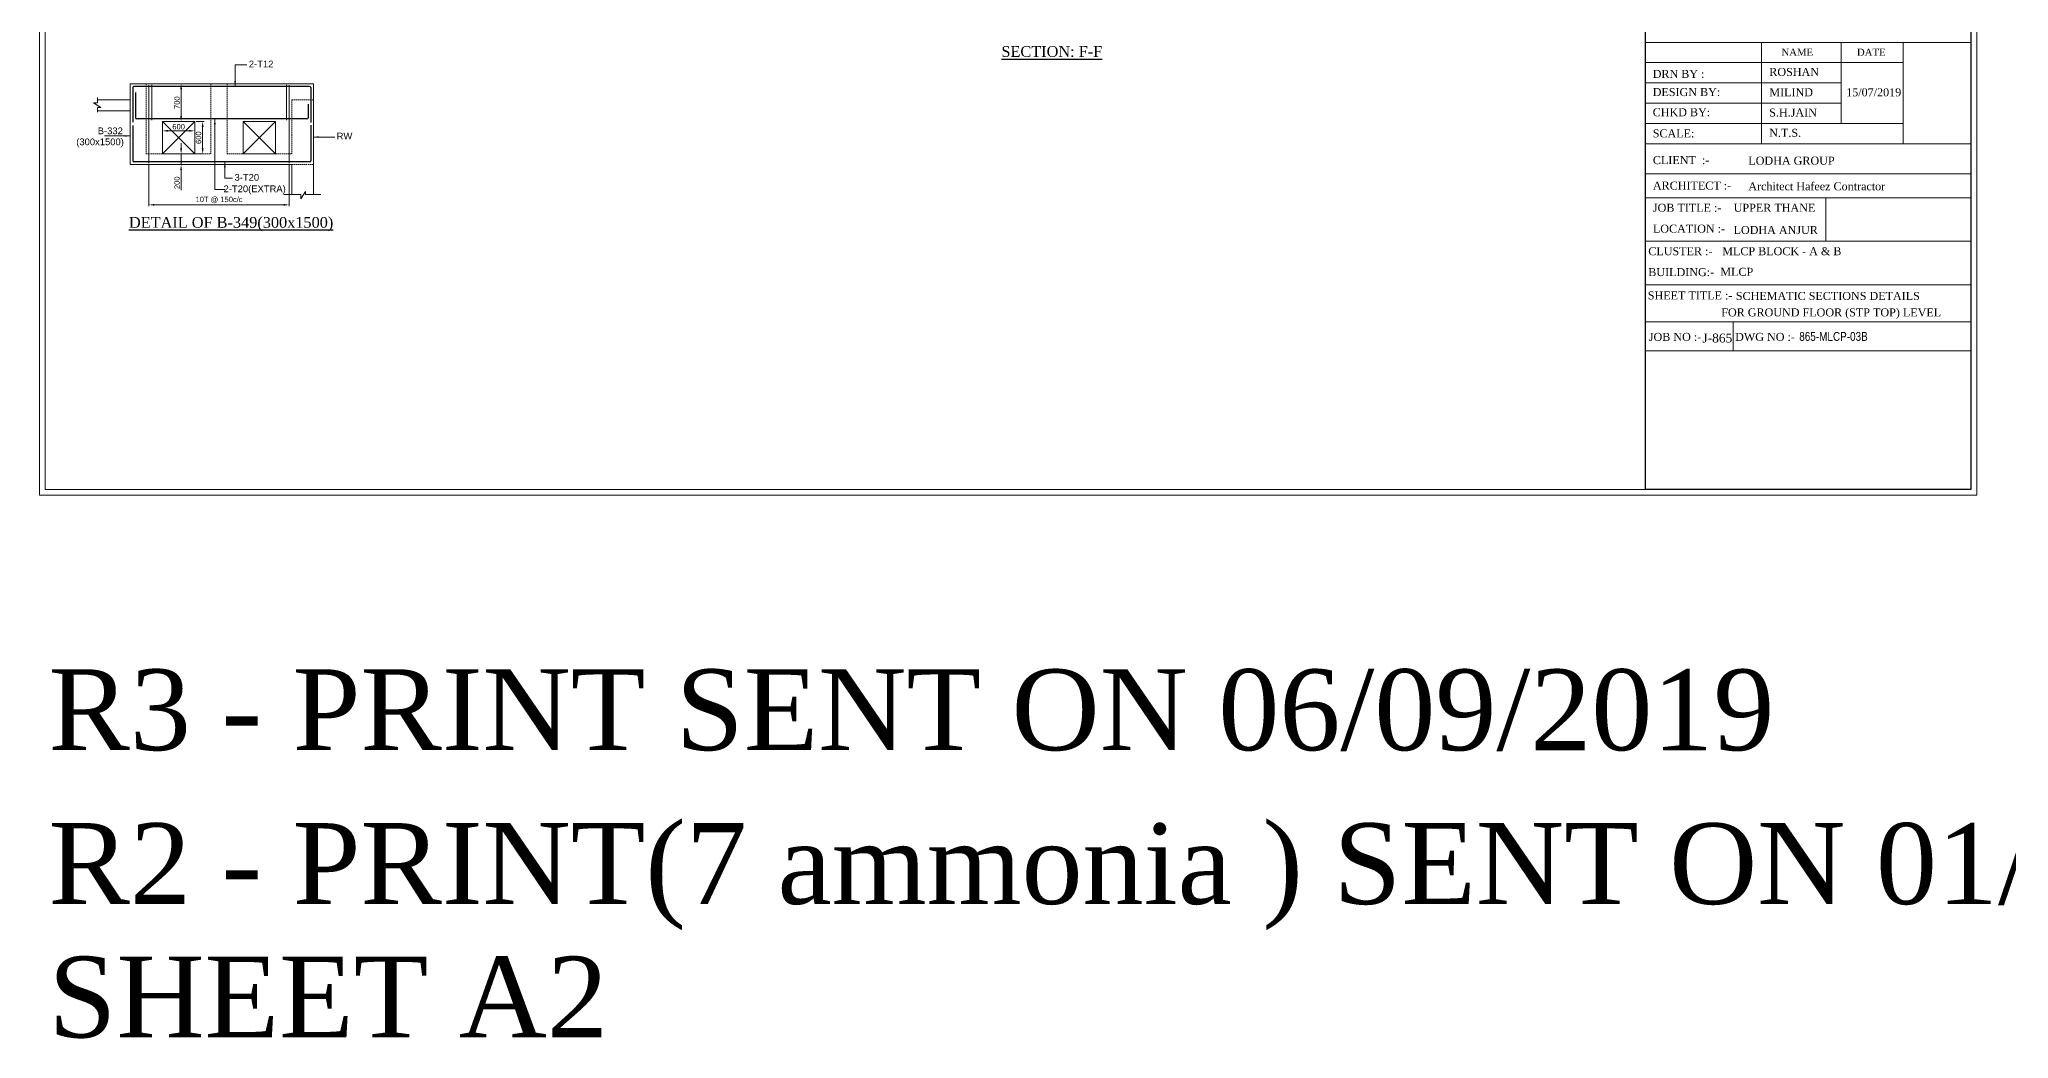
# Model space of a CAD drawing. Header units: millimetres. Extents: x -954 to 225541, y -300291 to -180647.
# Drawn here: x 154752 to 191301, y -242184 to -223649 of the extents above; entities that cross this region are included whole.
import ezdxf

# ---------------------------------------------------------------- set-up
doc = ezdxf.new("R2010")
doc.units = ezdxf.units.MM
doc.header["$LTSCALE"] = 100
doc.header["$MEASUREMENT"] = 0
doc.header["$PDMODE"] = 3
doc.linetypes.add('HIDDEN', pattern=[0.375, 0.25, -0.125])
for name, color, linetype, lineweight in [('CONCRETE', 7, 'Continuous', 20), ('D-sheet', 42, 'Continuous', 13), ('DIM', 8, 'Continuous', 13), ('MAIN TEXT', 6, 'Continuous', 25), ('REINF', 4, 'Continuous', 30), ('STPS.', 3, 'Continuous', 18), ('SUNK', 251, 'Continuous', 9), ('TEXT', 255, 'Continuous', 25)]:
    doc.layers.add(name, color=color, linetype=linetype, lineweight=lineweight)
doc.layers.add('SHEET', color=7, linetype='Continuous')
doc.styles.add('ARIAL', font='arial.ttf')
doc.styles.add('STYLE3', font='times.ttf', dxfattribs={"width": 0.8, "height": 12})
doc.styles.add('TIMES NEW ROMAN', font='times.ttf', dxfattribs={"width": 0.8, "height": 12})
doc.dimstyles.new('50', dxfattribs={"dimscale": 50, "dimtxt": 2, "dimasz": 2, "dimexe": 0.5, "dimexo": 0.5, "dimgap": 0.5, "dimtad": 1, "dimdec": 0, "dimzin": 3, "dimdsep": 46, "dimtxsty": 'ARIAL', "dimcen": 0, "dimdle": 1, "dimclrd": 256, "dimclre": 256, "dimclrt": 7, "dimadec": 0, "dimazin": 0, "dimtfac": 1, "dimtdec": 0, "dimtmove": 0, "dimatfit": 3, "dimfxl": 0, "dimtolj": 1, "dimtzin": 0, "dimlwd": -1, "dimlwe": -1, "dimarcsym": 0})

# ---------------------------------------------------------------- blocks, each defined once
blk = doc.blocks.new('*D57')
at = {"layer": 'Defpoints', "color": 0, "transparency": 16777216}
for p in [(156786, -225947), (159388, -225947), (159388, -226718)]:
    blk.add_point(p, dxfattribs=at)
at = {"layer": 'DIM', "transparency": 16777216}
for p, q in [((156786, -225972), (156786, -226743)), ((159388, -225972), (159388, -226743)), ((156886, -226718), (159288, -226718))]:
    blk.add_line(p, q, dxfattribs=at)
for points in [[(156886, -226701), (156886, -226734), (156786, -226718)], [(159288, -226701), (159288, -226734), (159388, -226718)]]:
    blk.add_solid(points, dxfattribs=at)
at = {"layer": 'DIM', "color": 7, "transparency": 16777216, "insert": (158087, -226627), "char_height": 100, "attachment_point": 5, "style": 'ARIAL'}
blk.add_mtext('\\A1;10T @ 150c/c', dxfattribs=at)
blk = doc.blocks.new('*D58')
at = {"layer": 'Defpoints', "color": 0, "transparency": 16777216}
for p in [(157336, -224472), (157382, -224472), (157336, -225172)]:
    blk.add_point(p, dxfattribs=at)
at = {"layer": 'DIM', "transparency": 16777216}
for p, q in [((157361, -224472), (157407, -224472)), ((157382, -225072), (157382, -224572)), ((157361, -225172), (157407, -225172))]:
    blk.add_line(p, q, dxfattribs=at)
for points in [[(157365, -224572), (157399, -224572), (157382, -224472)], [(157365, -225072), (157399, -225072), (157382, -225172)]]:
    blk.add_solid(points, dxfattribs=at)
at = {"layer": 'DIM', "color": 7, "transparency": 16777216, "insert": (157306, -224822), "char_height": 100, "attachment_point": 5, "rotation": 90, "style": 'ARIAL'}
blk.add_mtext('\\A1;700', dxfattribs=at)
blk = doc.blocks.new('*D59')
at = {"layer": 'Defpoints', "color": 0, "transparency": 16777216}
for p in [(157382, -225772), (157382, -225972), (157382, -225972)]:
    blk.add_point(p, dxfattribs=at)
at = {"layer": 'DIM', "transparency": 16777216}
for p, q in [((157382, -225672), (157382, -225572)), ((157382, -225772), (157382, -225972)), ((157382, -226072), (157382, -226444))]:
    blk.add_line(p, q, dxfattribs=at)
for points in [[(157365, -225672), (157399, -225672), (157382, -225772)], [(157365, -226072), (157399, -226072), (157382, -225972)]]:
    blk.add_solid(points, dxfattribs=at)
at = {"layer": 'DIM', "color": 7, "transparency": 16777216, "insert": (157306, -226308), "char_height": 100, "attachment_point": 5, "rotation": 90, "style": 'ARIAL'}
blk.add_mtext('\\A1;200', dxfattribs=at)
blk = doc.blocks.new('*D60')
at = {"layer": 'Defpoints', "color": 0, "transparency": 16777216}
for p in [(157636, -225172), (157636, -225772), (157782, -225772)]:
    blk.add_point(p, dxfattribs=at)
at = {"layer": 'DIM', "transparency": 16777216}
for p, q in [((157661, -225172), (157807, -225172)), ((157782, -225272), (157782, -225672)), ((157661, -225772), (157807, -225772))]:
    blk.add_line(p, q, dxfattribs=at)
for points in [[(157765, -225272), (157799, -225272), (157782, -225172)], [(157765, -225672), (157799, -225672), (157782, -225772)]]:
    blk.add_solid(points, dxfattribs=at)
at = {"layer": 'DIM', "color": 7, "transparency": 16777216, "insert": (157706, -225472), "char_height": 100, "attachment_point": 5, "rotation": 90, "style": 'ARIAL'}
blk.add_mtext('\\A1;600', dxfattribs=at)
blk = doc.blocks.new('*D61')
at = {"layer": 'Defpoints', "color": 0, "transparency": 16777216}
for p in [(157036, -225172), (157636, -225172), (157636, -225345)]:
    blk.add_point(p, dxfattribs=at)
at = {"layer": 'DIM', "transparency": 16777216}
for p, q in [((157036, -225197), (157036, -225370)), ((157136, -225345), (157536, -225345)), ((157636, -225197), (157636, -225370))]:
    blk.add_line(p, q, dxfattribs=at)
for points in [[(157136, -225328), (157136, -225361), (157036, -225345)], [(157536, -225328), (157536, -225361), (157636, -225345)]]:
    blk.add_solid(points, dxfattribs=at)
at = {"layer": 'DIM', "color": 7, "transparency": 16777216, "insert": (157336, -225269), "char_height": 100, "attachment_point": 5, "style": 'ARIAL'}
blk.add_mtext('\\A1;600', dxfattribs=at)

msp = doc.modelspace()

# ---------------------------------------------------------------- linework, layer by layer
at = {"color": 0, "linetype": 'ByBlock'}
msp.add_lwpolyline([(184561.3, -206724.1), (190601.6, -206724.1), (190601.6, -231995), (184561.3, -231995)], close=True, dxfattribs=at)
at = {"layer": 'CONCRETE'}
for p, q in [((155831, -224772.1), (156436, -224772.1)), ((156436, -224472.1), (156436, -225972.1)), ((156436, -224472.1), (156736, -224472.1)), ((159837.2, -224472.1), (156736, -224472.1)), ((159837.2, -224472.1), (159837.2, -224772.1)), ((159837.2, -224772.1), (159837.2, -226528.6)), ((155831, -224972.1), (156436, -224972.1)), ((157036, -225172.1), (157636, -225772.1)), ((157636, -225172.1), (157036, -225772.1)), ((158536, -225172.1), (159136, -225772.1)), ((159136, -225172.1), (158536, -225772.1)), ((159437.9, -225972.1), (156436, -225972.1)), ((159437.9, -225972.1), (159437.9, -226528.6))]:
    msp.add_line(p, q, dxfattribs=at)
for points in [[(155831, -224999.6), (155831, -224910.8), (155891, -224910.8), (155754, -224822.8), (155831, -224822.8), (155831, -224723.6)], [(157636, -225172.1), (157636, -225772.1), (157036, -225772.1), (157036, -225172.1), (157636, -225172.1)], [(159136, -225172.1), (159136, -225772.1), (158536, -225772.1), (158536, -225172.1), (159136, -225172.1)], [(159972.8, -226528.6), (159690.2, -226528.6), (159690.2, -226468.6), (159602.2, -226605.6), (159602.2, -226528.6), (159290.8, -226528.6)]]:
    msp.add_lwpolyline(points, dxfattribs=at)
at = {"layer": 'CONCRETE', "color": 8, "linetype": 'HIDDEN', "lineweight": 9}
msp.add_lwpolyline([(156736, -224472.1), (156736, -225772.1), (157936, -225772.1), (157936, -224472.1), (158236, -224472.1), (158236, -225772.1), (159437.9, -225772.1), (159437.9, -224772.1), (159837.2, -224772.1), (159837.2, -225972.1), (156436, -225972.1), (156436, -224472.1), (156736, -224472.1)], dxfattribs=at)
at = {"layer": 'D-sheet'}
for p, q in [((184561.3, -223703.5), (190601.6, -223703.5)), ((184561.3, -223703.5), (190601.6, -223703.5)), ((186716.6, -223703.5), (186716.6, -225583)), ((188191.8, -223703.5), (188191.8, -225207.1)), ((189343.8, -223703.5), (189343.8, -225583)), ((189343.8, -224079.4), (184561.3, -224079.4)), ((184561.3, -224079.4), (189343.8, -224079.4)), ((188191.8, -224455.3), (184561.3, -224455.3)), ((188191.8, -224831.2), (184561.3, -224831.2)), ((189343.8, -225207.1), (184561.3, -225207.1)), ((184561.3, -225583), (190601.6, -225583)), ((184561.3, -225583), (190601.6, -225583)), ((184561.3, -226142.6), (190601.6, -226142.6)), ((184561.3, -226586.4, 0), (190601.6, -226586.4, 0)), ((184561.3, -227392.8), (190601.6, -227392.8)), ((184561.3, -227392.8, 0), (190601.6, -227392.8, 0)), ((184561.3, -228199.3), (190601.6, -228199.3)), ((184561.3, -228887.8, 0), (190601.6, -228887.8, 0)), ((186190.9, -228887.8, 0), (186190.9, -229422.8, 0)), ((184561.3, -229422.8, 0), (190601.6, -229422.8, 0))]:
    msp.add_line(p, q, dxfattribs=at)
at = {"layer": 'DIM'}
msp.add_line((187907.6, -226586.4, 0), (187907.6, -227392.8), dxfattribs=at)
at = {"layer": 'REINF'}
for p, q in [((156486, -224542.1), (156486, -225186.6)), ((159767.2, -224522.1), (156506, -224522.1)), ((156536, -224631.6), (156536, -225102.1)), ((159787.2, -224542.1), (159787.2, -225191.6)), ((159717.2, -225122.1), (156556, -225122.1)), ((159737.2, -224850.6), (159737.2, -225102.1)), ((156486, -225245.8), (156486, -225902.1)), ((159787.2, -225242), (159787.2, -225902.1)), ((159767.2, -225922.1), (156506, -225922.1))]:
    msp.add_line(p, q, dxfattribs=at)
for centre, start, end in [((156506, -224542.1), 90, 180), ((159767.2, -224542.1), 0, 90), ((156556, -225102.1), 180, 270), ((159717.2, -225102.1), 270, 0), ((156506, -225902.1), 180, 270), ((159767.2, -225902.1), 270, 0)]:
    msp.add_arc(centre, 20, start, end, dxfattribs=at)
at = {"layer": 'STPS.'}
for p, q in [((156786, -224497.1), (156786, -225947.1)), ((156836, -224494), (156836, -225147.1)), ((159337.9, -224494), (159337.9, -225147.1)), ((159387.9, -224497.1), (159387.9, -225947.1))]:
    msp.add_line(p, q, dxfattribs=at)
at = {"layer": 'SUNK', "color": 5}
msp.add_lwpolyline([(154751.7, -232104.6), (190711.2, -232104.6), (190711.2, -206614.5), (154751.7, -206614.5)], close=True, dxfattribs=at)
at = {"layer": 'SUNK', "color": 6}
msp.add_lwpolyline([(154861.3, -231995), (190601.6, -231995), (190601.6, -206724.1), (154861.3, -206724.1)], close=True, dxfattribs=at)

# ---------------------------------------------------------------- texts
at = {"layer": 'MAIN TEXT', "style": 'TIMES NEW ROMAN'}
for s, height, rotation, p in [('%%USECTION: F-F', 200, 0.00358, (172606.9, -223973, -0.9)), ('%%UDETAIL OF B-349(300x1500)', 200, 0.00358, (156414.1, -227143.5, -0.9)), ('R3 - PRINT SENT ON 06/09/2019', 1500, 359.99642, (154920.3, -236831.9)), ('R2 - PRINT(7 ammonia ) SENT ON 01/08/2019', 1500, 359.99642, (154920.3, -239685.4)), ('SHEET A2', 1500, 359.99642, (154920.3, -242161.2))]:
    msp.add_text(s, height=height, rotation=rotation, dxfattribs=at).set_placement(p)
at = {"layer": 'SHEET', "style": 'STYLE3'}
for s, height, p in [('NAME', 132.01, (187085, -223952)), ('DATE', 132.01, (188485.6, -223952)), ('DRN BY :', 148.51, (184695, -224363)), ('DESIGN BY:', 148.51, (184695, -224699.8)), ('CHKD BY:', 148.51, (184695, -225074.3)), ('SCALE:', 148.51, (184695, -225466.3)), ('CLIENT  :-', 148.51, (184698.6, -225961.8)), ('ARCHITECT :-', 148.512, (184698.6, -226434.6)), ('JOB TITLE :-', 148.512, (184698.6, -226845.6, 0)), ('LOCATION :-', 148.512, (184698.6, -227233.4, 0)), ('CLUSTER :-', 148.51, (184613.5, -227652, 0)), ('BUILDING:-', 148.51, (184613.5, -228039.8, 0)), ('SHEET TITLE :-', 148.512, (184604.1, -228472.2, 0)), ('JOB NO :-', 148.51, (184623.5, -229241, 0)), ('DWG NO :-', 148.51, (186224.9, -229241))]:
    msp.add_text(s, height=height, dxfattribs=at).set_placement(p)
at = {"layer": 'SHEET', "color": 4, "style": 'STYLE3'}
for s, height, p in [('ROSHAN', 148.51, (186858.9, -224326)), ('MILIND', 148.51, (186859.7, -224703.8)), ('15/07/2019', 148.51, (188285.4, -224703.8)), ('S.H.JAIN', 148.51, (186857.3, -225079.7)), ('N.T.S.', 148.51, (186857.3, -225455.6)), ('LODHA GROUP', 148.512, (186469.6, -225971.9, 0)), ('Architect Hafeez Contractor', 148.512, (186469.6, -226448)), ('UPPER THANE', 148.512, (186198, -226845.6)), ('LODHA ANJUR', 148.512, (186195.9, -227258.1)), ('MLCP BLOCK - A & B', 148.512, (185985, -227652, 0)), ('MLCP', 148.51, (185950.2, -228034.2, 0)), ('SCHEMATIC SECTIONS DETAILS', 148.512, (186238.1, -228481.8, 0)), ('FOR GROUND FLOOR (STP TOP) LEVEL', 148.512, (185967.1, -228786.9, 0)), ('J-865', 165.01, (185618.1, -229270.6, 0))]:
    msp.add_text(s, height=height, dxfattribs=at).set_placement(p)
at = {"layer": 'SHEET', "color": 4, "style": 'ARIAL', "width": 0.8}
msp.add_text('865-MLCP-03B', height=165.013, dxfattribs=at).set_placement((187415, -229241))
at = {"layer": 'TEXT', "style": 'ARIAL'}
for s, p in [('2-T12', (158639, -224167.6)), ('(300x1500)', (155436, -225611.6)), ('B-332', (155835, -225407.6)), ('RW', (160269, -225504.6)), ('3-T20', (158374, -226270.6)), ('2-T20(EXTRA)', (158170, -226482.6))]:
    msp.add_text(s, height=125, rotation=360, dxfattribs=at).set_placement(p)

# ---------------------------------------------------------------- dimensions: what is measured, and where the dimension line sits
at = {"layer": 'DIM'}
for base, p1, p2, picture, middle in [((157382, -224472.1), (157336, -225172.1), (157336, -224472.1), '*D58', (157305.9, -224822.1)), ((157782, -225772.1), (157636, -225172.1), (157636, -225772.1), '*D60', (157705.9, -225472.1)), ((157382, -225972.1), (157382, -225772.1), (157382, -225972.1), '*D59', (157305.9, -226308.2))]:
    dim = msp.add_linear_dim(base=base, p1=p1, p2=p2, angle=90, dimstyle='50', override={"dimarcsym": 1}, dxfattribs=at)
    dim.commit()
    dim.dimension.update_dxf_attribs({"geometry": picture, "text_midpoint": middle})
dim = msp.add_linear_dim(base=(157636, -225344.6), p1=(157036, -225172.1), p2=(157636, -225172.1), dimstyle='50', override={"dimarcsym": 1}, dxfattribs=at)
dim.commit()
dim.dimension.update_dxf_attribs({"geometry": '*D61', "text_midpoint": (157336, -225268.5)})
dim = msp.add_linear_dim(base=(159387.9, -226717.6), p1=(156786, -225947.1), p2=(159387.9, -225947.1), text='10T @ 150c/c', dimstyle='50', override={"dimarcsym": 1}, dxfattribs=at)
dim.commit()
dim.dimension.update_dxf_attribs({"geometry": '*D57', "text_midpoint": (158087, -226627)})

# ---------------------------------------------------------------- leaders
for points in [[(158385, -224522.1), (158385, -224119.6), (158599, -224119.6)], [(158008, -225122.1), (158008, -226434.6), (158191, -226434.6)], [(156436, -225439.6), (155963, -225439.6)], [(159837.2, -225459.6), (160236, -225459.6)], [(158195, -225922.1), (158195, -226222.6), (158334, -226222.6)]]:
    msp.add_leader(points, dimstyle='50', override={"dimgap": 0.5, "dimtad": 0, "dimarcsym": 1}, dxfattribs=at)

doc.saveas('drawing.dxf')
